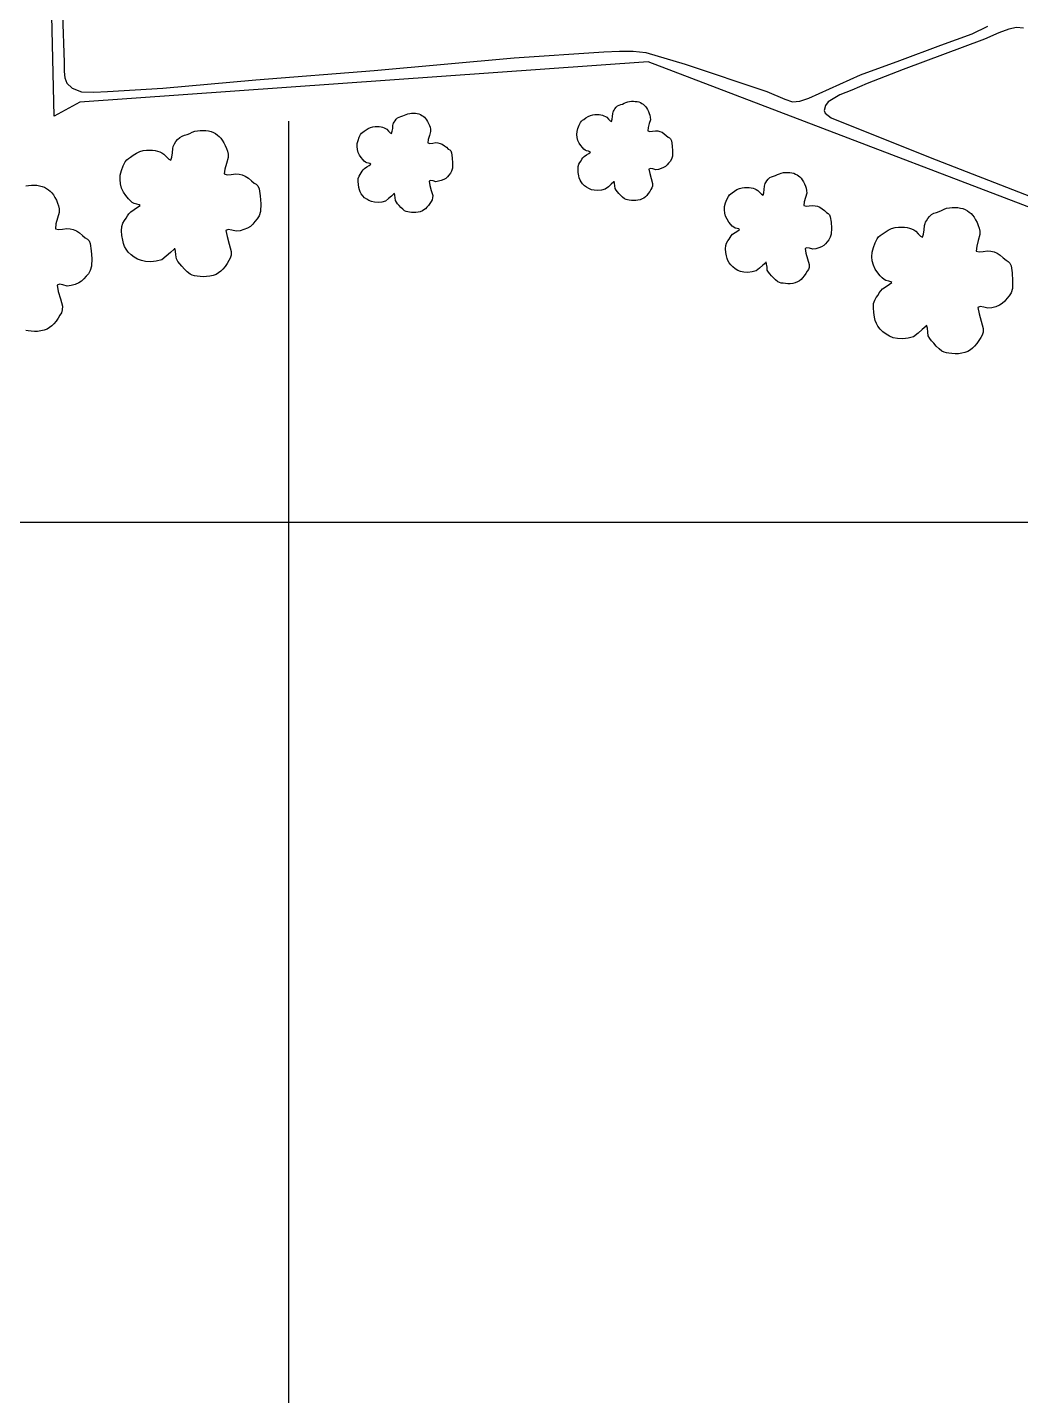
# Model space of a CAD drawing. Header units: millimetres. Extents: x 733975 to 738430, y 7821792 to 7824942.
# Drawn here: x 734922.2 to 735218.3, y 7822539.4 to 7822947.6 of the extents above; entities that cross this region are included whole.
import ezdxf

# ---------------------------------------------------------------- set-up
doc = ezdxf.new("R2010")
doc.units = ezdxf.units.MM
doc.linetypes.add('CONTINUO', pattern=[0])
for name, color, linetype in [('0114001021', 1, 'Continuous'), ('0114001021039', 5, 'Continuous'), ('0114001021040', 5, 'Continuous'), ('MALHA', 8, 'Continuous'), ('MATO', 3, 'Continuous')]:
    doc.layers.add(name, color=color, linetype=linetype)

msp = doc.modelspace()

# ---------------------------------------------------------------- linework, layer by layer
at = {"layer": '0114001021', "ltscale": 80}
msp.add_lwpolyline([(735794.47, 7822666.59), (735721.95, 7822695.39), (735613.36, 7822737.98), (735580.89, 7822751.4), (735551.01, 7822762.97), (735536.47, 7822768.62), (735515.47, 7822776.96), (735482.96, 7822790.27), (735456.27, 7822800.37), (735438.41, 7822807.28), (735429.73, 7822810.96), (735426.7, 7822813.01), (735421.67, 7822814.87), (735265.56, 7822876.83), (735107.3, 7822937.3), (734937.83, 7822925.25), (734930.11, 7822921.11), (734928.44, 7822994), (734925.56, 7823250.4), (734924.65, 7823416.59)], dxfattribs=at)
at = {"layer": '0114001021039', "elevation": 647.47}
msp.add_lwpolyline([(734932.64, 7822951.38), (734933.11, 7822937.11), (734933.14, 7822934.39), (734933.28, 7822932.47), (734933.93, 7822930.9), (734935.51, 7822929.46), (734938.33, 7822928.39), (734941.97, 7822928.21), (734946.03, 7822928.47), (734962.58, 7822929.48), (734990.25, 7822931.94), (735025.56, 7822934.68), (735067.32, 7822938.51), (735094.04, 7822940.3), (735098.72, 7822940.48), (735102.76, 7822940.48), (735106.56, 7822940.08), (735118.29, 7822936.61), (735142.62, 7822928.45), (735148.05, 7822926.15), (735150.28, 7822925.33), (735152.51, 7822925.6), (735155.13, 7822926.44), (735170.61, 7822933.43), (735182.35, 7822937.68), (735194.56, 7822942.23), (735203.89, 7822945.67), (735208.56, 7822947.95)], dxfattribs=at)
at = {"layer": '0114001021040', "elevation": 639.69}
msp.add_lwpolyline([(735219.14, 7822947.36), (735217.09, 7822947.56), (735214.78, 7822947.08), (735211.83, 7822945.9), (735207.52, 7822944.02), (735183.28, 7822934.99), (735172.53, 7822930.82), (735167.99, 7822928.88), (735164.45, 7822927.42), (735160.92, 7822925.35), (735160.19, 7822924.23), (735159.75, 7822922.81), (735160.07, 7822921.99), (735161.88, 7822920.56), (735191.37, 7822908.72), (735221.23, 7822897.14)], dxfattribs=at)
at = {"layer": 'MALHA', "color": 8}
for points in [[(735000, 7822919.64), (735000, 7822459), (735000, 7821941.84)], [(734124.69, 7822800), (735433.02, 7822800)]]:
    msp.add_lwpolyline(points, dxfattribs=at)
at = {"layer": 'MATO', "color": 94, "linetype": 'CONTINUO'}
for points in [[(735097.02, 7822901.49, 0), (735096.24, 7822900.82, 0), (735095.39, 7822900.05, 0), (735094.46, 7822899.34, 0), (735093.38, 7822899.04, 0), (735092.27, 7822898.92, 0), (735091.21, 7822898.96, 0), (735090.35, 7822899.15, 0), (735089.58, 7822899.46, 0), (735088.89, 7822899.87, 0), (735088.25, 7822900.35, 0), (735087.7, 7822900.89, 0), (735087.25, 7822901.48, 0), (735086.94, 7822902.04, 0), (735086.72, 7822902.65, 0), (735086.57, 7822903.33, 0), (735086.42, 7822904.24, 0), (735086.36, 7822905.17, 0), (735086.38, 7822906.07, 0), (735086.61, 7822906.73, 0), (735086.92, 7822907.3, 0), (735087.27, 7822907.79, 0), (735087.53, 7822908.25, 0), (735087.83, 7822908.67, 0), (735088.21, 7822909.07, 0), (735088.92, 7822909.54, 0), (735089.6, 7822909.97, 0), (735090.08, 7822910.34, 0), (735089.87, 7822910.49, 0), (735089.43, 7822910.6, 0), (735088.89, 7822910.72, 0), (735088.51, 7822910.95, 0), (735088.12, 7822911.26, 0), (735087.71, 7822911.69, 0), (735087.21, 7822912.32, 0), (735086.73, 7822913.06, 0), (735086.33, 7822913.87, 0), (735086.12, 7822914.7, 0), (735086.03, 7822915.57, 0), (735086.08, 7822916.46, 0), (735086.33, 7822917.44, 0), (735086.68, 7822918.36, 0), (735087.08, 7822919.16, 0), (735087.38, 7822919.58, 0), (735087.72, 7822919.88, 0), (735088.13, 7822920.13, 0), (735088.71, 7822920.55, 0), (735089.35, 7822920.95, 0), (735090.04, 7822921.3, 0), (735090.72, 7822921.47, 0), (735091.39, 7822921.55, 0), (735092.04, 7822921.57, 0), (735092.62, 7822921.54, 0), (735093.15, 7822921.46, 0), (735093.65, 7822921.34, 0), (735094.08, 7822921.2, 0), (735094.5, 7822921, 0), (735094.91, 7822920.75, 0), (735095.42, 7822920.2, 0), (735095.89, 7822919.73, 0), (735096.3, 7822919.51, 0), (735096.51, 7822920.15, 0), (735096.63, 7822921, 0), (735096.72, 7822921.88, 0), (735096.81, 7822922.27, 0), (735096.92, 7822922.56, 0), (735097.08, 7822922.83, 0), (735097.35, 7822923.28, 0), (735097.7, 7822923.73, 0), (735098.11, 7822924.14, 0), (735098.6, 7822924.37, 0), (735099.12, 7822924.55, 0), (735099.66, 7822924.71, 0), (735100.15, 7822924.95, 0), (735100.65, 7822925.18, 0), (735101.17, 7822925.38, 0), (735101.73, 7822925.48, 0), (735102.3, 7822925.53, 0), (735102.86, 7822925.53, 0), (735103.42, 7822925.5, 0), (735103.96, 7822925.43, 0), (735104.47, 7822925.31, 0), (735104.94, 7822925.12, 0), (735105.37, 7822924.89, 0), (735105.77, 7822924.62, 0), (735106.12, 7822924.32, 0), (735106.44, 7822923.98, 0), (735106.74, 7822923.57, 0), (735107.06, 7822923.06, 0), (735107.34, 7822922.5, 0), (735107.59, 7822921.9, 0), (735107.79, 7822921.36, 0), (735107.9, 7822920.75, 0), (735107.92, 7822920.03, 0), (735107.58, 7822918.85, 0), (735107.27, 7822917.69, 0), (735107.15, 7822916.72, 0), (735107.75, 7822916.55, 0), (735108.57, 7822916.6, 0), (735109.48, 7822916.75, 0), (735110.15, 7822916.68, 0), (735110.78, 7822916.53, 0), (735111.4, 7822916.29, 0), (735112.05, 7822915.86, 0), (735112.66, 7822915.36, 0), (735113.21, 7822914.85, 0), (735113.63, 7822914.62, 0), (735113.97, 7822914.28, 0), (735114.22, 7822913.7, 0), (735114.42, 7822912.27, 0), (735114.52, 7822910.67, 0), (735114.49, 7822909.13, 0), (735114.22, 7822908.26, 0), (735113.83, 7822907.6, 0), (735113.37, 7822907.09, 0), (735112.94, 7822906.56, 0), (735112.45, 7822906.1, 0), (735111.88, 7822905.73, 0), (735111.14, 7822905.43, 0), (735110.34, 7822905.22, 0), (735109.54, 7822905.1, 0), (735108.68, 7822905.33, 0), (735107.96, 7822905.46, 0), (735107.48, 7822905.28, 0), (735107.73, 7822904.01, 0), (735108.16, 7822902.51, 0), (735108.58, 7822901.01, 0), (735108.55, 7822900.25, 0), (735108.37, 7822899.68, 0), (735108.08, 7822899.2, 0), (735107.72, 7822898.58, 0), (735107.3, 7822897.99, 0), (735106.84, 7822897.46, 0), (735106.43, 7822897.03, 0), (735105.98, 7822896.67, 0), (735105.49, 7822896.38, 0), (735104.88, 7822896.15, 0), (735104.23, 7822896, 0), (735103.56, 7822895.9, 0), (735102.89, 7822895.89, 0), (735102.25, 7822895.93, 0), (735101.64, 7822896.02, 0), (735101.15, 7822896.08, 0), (735100.68, 7822896.2, 0), (735100.21, 7822896.43, 0), (735099.65, 7822896.9, 0), (735099.09, 7822897.45, 0), (735098.56, 7822898.04, 0), (735098.12, 7822898.5, 0), (735097.74, 7822898.98, 0), (735097.44, 7822899.5, 0), (735097.36, 7822900.3, 0), (735097.27, 7822901.07, 0), (735097.1, 7822901.71, 0)], [(735031.47, 7822897.92, 0), (735030.69, 7822897.24, 0), (735029.84, 7822896.48, 0), (735028.91, 7822895.77, 0), (735027.82, 7822895.47, 0), (735026.71, 7822895.35, 0), (735025.65, 7822895.39, 0), (735024.79, 7822895.58, 0), (735024.02, 7822895.88, 0), (735023.34, 7822896.29, 0), (735022.7, 7822896.77, 0), (735022.15, 7822897.32, 0), (735021.69, 7822897.91, 0), (735021.38, 7822898.47, 0), (735021.16, 7822899.08, 0), (735021.01, 7822899.76, 0), (735020.87, 7822900.67, 0), (735020.8, 7822901.6, 0), (735020.83, 7822902.49, 0), (735021.05, 7822903.15, 0), (735021.36, 7822903.72, 0), (735021.71, 7822904.22, 0), (735021.98, 7822904.67, 0), (735022.28, 7822905.09, 0), (735022.65, 7822905.5, 0), (735023.37, 7822905.96, 0), (735024.04, 7822906.4, 0), (735024.52, 7822906.77, 0), (735024.31, 7822906.92, 0), (735023.88, 7822907.03, 0), (735023.33, 7822907.15, 0), (735022.95, 7822907.37, 0), (735022.56, 7822907.69, 0), (735022.16, 7822908.12, 0), (735021.65, 7822908.75, 0), (735021.17, 7822909.48, 0), (735020.77, 7822910.29, 0), (735020.56, 7822911.13, 0), (735020.47, 7822912, 0), (735020.52, 7822912.89, 0), (735020.78, 7822913.87, 0), (735021.12, 7822914.79, 0), (735021.52, 7822915.59, 0), (735021.83, 7822916.01, 0), (735022.16, 7822916.31, 0), (735022.57, 7822916.56, 0), (735023.15, 7822916.98, 0), (735023.79, 7822917.38, 0), (735024.48, 7822917.72, 0), (735025.16, 7822917.89, 0), (735025.84, 7822917.98, 0), (735026.49, 7822917.99, 0), (735027.06, 7822917.96, 0), (735027.6, 7822917.89, 0), (735028.09, 7822917.76, 0), (735028.53, 7822917.62, 0), (735028.94, 7822917.43, 0), (735029.36, 7822917.18, 0), (735029.86, 7822916.63, 0), (735030.34, 7822916.16, 0), (735030.75, 7822915.94, 0), (735030.95, 7822916.57, 0), (735031.08, 7822917.43, 0), (735031.16, 7822918.31, 0), (735031.25, 7822918.69, 0), (735031.36, 7822918.99, 0), (735031.52, 7822919.25, 0), (735031.8, 7822919.71, 0), (735032.15, 7822920.16, 0), (735032.56, 7822920.57, 0), (735033.04, 7822920.8, 0), (735033.56, 7822920.98, 0), (735034.1, 7822921.14, 0), (735034.6, 7822921.38, 0), (735035.1, 7822921.61, 0), (735035.61, 7822921.81, 0), (735036.17, 7822921.91, 0), (735036.74, 7822921.96, 0), (735037.31, 7822921.96, 0), (735037.86, 7822921.93, 0), (735038.4, 7822921.86, 0), (735038.91, 7822921.73, 0), (735039.38, 7822921.55, 0), (735039.82, 7822921.32, 0), (735040.22, 7822921.04, 0), (735040.57, 7822920.75, 0), (735040.89, 7822920.4, 0), (735041.18, 7822920, 0), (735041.5, 7822919.49, 0), (735041.79, 7822918.92, 0), (735042.03, 7822918.32, 0), (735042.23, 7822917.79, 0), (735042.35, 7822917.18, 0), (735042.36, 7822916.46, 0), (735042.02, 7822915.28, 0), (735041.71, 7822914.11, 0), (735041.59, 7822913.14, 0), (735042.2, 7822912.97, 0), (735043.02, 7822913.03, 0), (735043.92, 7822913.18, 0), (735044.59, 7822913.1, 0), (735045.23, 7822912.95, 0), (735045.84, 7822912.72, 0), (735046.49, 7822912.28, 0), (735047.11, 7822911.79, 0), (735047.65, 7822911.28, 0), (735048.08, 7822911.05, 0), (735048.41, 7822910.71, 0), (735048.66, 7822910.13, 0), (735048.87, 7822908.69, 0), (735048.96, 7822907.1, 0), (735048.93, 7822905.56, 0), (735048.66, 7822904.69, 0), (735048.28, 7822904.03, 0), (735047.81, 7822903.52, 0), (735047.38, 7822902.98, 0), (735046.89, 7822902.53, 0), (735046.32, 7822902.15, 0), (735045.58, 7822901.86, 0), (735044.79, 7822901.65, 0), (735043.98, 7822901.53, 0), (735043.12, 7822901.76, 0), (735042.4, 7822901.88, 0), (735041.93, 7822901.71, 0), (735042.18, 7822900.44, 0), (735042.6, 7822898.93, 0), (735043.02, 7822897.44, 0), (735042.99, 7822896.68, 0), (735042.81, 7822896.1, 0), (735042.52, 7822895.62, 0), (735042.16, 7822895.01, 0), (735041.74, 7822894.42, 0), (735041.29, 7822893.89, 0), (735040.87, 7822893.45, 0), (735040.42, 7822893.1, 0), (735039.93, 7822892.8, 0), (735039.32, 7822892.58, 0), (735038.67, 7822892.42, 0), (735038, 7822892.33, 0), (735037.34, 7822892.32, 0), (735036.69, 7822892.36, 0), (735036.09, 7822892.45, 0), (735035.59, 7822892.5, 0), (735035.12, 7822892.63, 0), (735034.65, 7822892.85, 0), (735034.09, 7822893.32, 0), (735033.53, 7822893.88, 0), (735033.01, 7822894.47, 0), (735032.56, 7822894.93, 0), (735032.19, 7822895.4, 0), (735031.89, 7822895.93, 0), (735031.8, 7822896.72, 0), (735031.72, 7822897.5, 0), (735031.55, 7822898.14, 0)], [(734965.96, 7822881.43, 0), (734964.82, 7822880.44, 0), (734963.56, 7822879.31, 0), (734962.2, 7822878.26, 0), (734960.6, 7822877.82, 0), (734958.97, 7822877.65, 0), (734957.41, 7822877.71, 0), (734956.14, 7822877.98, 0), (734955.01, 7822878.44, 0), (734954, 7822879.04, 0), (734953.06, 7822879.75, 0), (734952.25, 7822880.55, 0), (734951.58, 7822881.41, 0), (734951.12, 7822882.24, 0), (734950.8, 7822883.13, 0), (734950.58, 7822884.14, 0), (734950.36, 7822885.47, 0), (734950.26, 7822886.85, 0), (734950.31, 7822888.16, 0), (734950.64, 7822889.13, 0), (734951.1, 7822889.97, 0), (734951.61, 7822890.7, 0), (734952, 7822891.37, 0), (734952.44, 7822891.99, 0), (734952.99, 7822892.58, 0), (734954.04, 7822893.27, 0), (734955.04, 7822893.91, 0), (734955.74, 7822894.45, 0), (734955.44, 7822894.68, 0), (734954.8, 7822894.84, 0), (734953.99, 7822895.01, 0), (734953.43, 7822895.35, 0), (734952.86, 7822895.81, 0), (734952.26, 7822896.44, 0), (734951.52, 7822897.37, 0), (734950.82, 7822898.45, 0), (734950.23, 7822899.64, 0), (734949.91, 7822900.87, 0), (734949.79, 7822902.15, 0), (734949.86, 7822903.46, 0), (734950.23, 7822904.9, 0), (734950.74, 7822906.26, 0), (734951.33, 7822907.44, 0), (734951.77, 7822908.05, 0), (734952.27, 7822908.49, 0), (734952.87, 7822908.86, 0), (734953.72, 7822909.48, 0), (734954.67, 7822910.07, 0), (734955.68, 7822910.58, 0), (734956.69, 7822910.83, 0), (734957.68, 7822910.95, 0), (734958.63, 7822910.97, 0), (734959.48, 7822910.93, 0), (734960.27, 7822910.82, 0), (734960.99, 7822910.64, 0), (734961.64, 7822910.43, 0), (734962.25, 7822910.15, 0), (734962.86, 7822909.77, 0), (734963.6, 7822908.96, 0), (734964.3, 7822908.28, 0), (734964.91, 7822907.95, 0), (734965.2, 7822908.89, 0), (734965.39, 7822910.14, 0), (734965.52, 7822911.44, 0), (734965.65, 7822912, 0), (734965.81, 7822912.44, 0), (734966.04, 7822912.83, 0), (734966.45, 7822913.5, 0), (734966.96, 7822914.16, 0), (734967.57, 7822914.76, 0), (734968.28, 7822915.1, 0), (734969.05, 7822915.37, 0), (734969.84, 7822915.6, 0), (734970.57, 7822915.96, 0), (734971.31, 7822916.3, 0), (734972.06, 7822916.58, 0), (734972.89, 7822916.74, 0), (734973.72, 7822916.81, 0), (734974.56, 7822916.81, 0), (734975.38, 7822916.77, 0), (734976.17, 7822916.66, 0), (734976.92, 7822916.48, 0), (734977.61, 7822916.21, 0), (734978.25, 7822915.87, 0), (734978.84, 7822915.46, 0), (734979.36, 7822915.03, 0), (734979.83, 7822914.52, 0), (734980.27, 7822913.92, 0), (734980.73, 7822913.17, 0), (734981.15, 7822912.34, 0), (734981.51, 7822911.46, 0), (734981.8, 7822910.67, 0), (734981.98, 7822909.78, 0), (734982, 7822908.72, 0), (734981.5, 7822906.98, 0), (734981.05, 7822905.26, 0), (734980.87, 7822903.84, 0), (734981.76, 7822903.58, 0), (734982.96, 7822903.67, 0), (734984.29, 7822903.89, 0), (734985.28, 7822903.78, 0), (734986.22, 7822903.56, 0), (734987.12, 7822903.21, 0), (734988.08, 7822902.57, 0), (734988.98, 7822901.84, 0), (734989.79, 7822901.09, 0), (734990.41, 7822900.75, 0), (734990.9, 7822900.26, 0), (734991.27, 7822899.4, 0), (734991.57, 7822897.29, 0), (734991.72, 7822894.94, 0), (734991.67, 7822892.68, 0), (734991.27, 7822891.39, 0), (734990.7, 7822890.42, 0), (734990.02, 7822889.67, 0), (734989.39, 7822888.88, 0), (734988.66, 7822888.21, 0), (734987.83, 7822887.66, 0), (734986.74, 7822887.23, 0), (734985.57, 7822886.92, 0), (734984.38, 7822886.74, 0), (734983.12, 7822887.08, 0), (734982.06, 7822887.26, 0), (734981.36, 7822887.01, 0), (734981.73, 7822885.14, 0), (734982.35, 7822882.92, 0), (734982.97, 7822880.73, 0), (734982.93, 7822879.61, 0), (734982.66, 7822878.76, 0), (734982.23, 7822878.05, 0), (734981.7, 7822877.14, 0), (734981.09, 7822876.28, 0), (734980.42, 7822875.49, 0), (734979.81, 7822874.86, 0), (734979.15, 7822874.33, 0), (734978.42, 7822873.9, 0), (734977.52, 7822873.57, 0), (734976.57, 7822873.34, 0), (734975.58, 7822873.21, 0), (734974.6, 7822873.19, 0), (734973.66, 7822873.25, 0), (734972.76, 7822873.38, 0), (734972.03, 7822873.46, 0), (734971.34, 7822873.64, 0), (734970.65, 7822873.97, 0), (734969.83, 7822874.67, 0), (734969.01, 7822875.49, 0), (734968.23, 7822876.35, 0), (734967.58, 7822877.03, 0), (734967.02, 7822877.73, 0), (734966.58, 7822878.5, 0), (734966.46, 7822879.67, 0), (734966.33, 7822880.81, 0), (734966.08, 7822881.75, 0)], [(735142.32, 7822877.36, 0), (735141.45, 7822876.61, 0), (735140.49, 7822875.76, 0), (735139.45, 7822874.96, 0), (735138.24, 7822874.62, 0), (735137, 7822874.49, 0), (735135.81, 7822874.54, 0), (735134.84, 7822874.75, 0), (735133.98, 7822875.09, 0), (735133.21, 7822875.55, 0), (735132.5, 7822876.09, 0), (735131.88, 7822876.7, 0), (735131.37, 7822877.36, 0), (735131.02, 7822877.98, 0), (735130.78, 7822878.66, 0), (735130.61, 7822879.43, 0), (735130.45, 7822880.45, 0), (735130.37, 7822881.49, 0), (735130.41, 7822882.49, 0), (735130.66, 7822883.23, 0), (735131.01, 7822883.87, 0), (735131.4, 7822884.43, 0), (735131.69, 7822884.93, 0), (735132.03, 7822885.4, 0), (735132.45, 7822885.86, 0), (735133.25, 7822886.38, 0), (735134, 7822886.87, 0), (735134.54, 7822887.28, 0), (735134.31, 7822887.45, 0), (735133.82, 7822887.57, 0), (735133.21, 7822887.7, 0), (735132.78, 7822887.96, 0), (735132.35, 7822888.31, 0), (735131.89, 7822888.79, 0), (735131.33, 7822889.5, 0), (735130.79, 7822890.32, 0), (735130.34, 7822891.23, 0), (735130.1, 7822892.16, 0), (735130.01, 7822893.14, 0), (735130.07, 7822894.14, 0), (735130.35, 7822895.23, 0), (735130.74, 7822896.27, 0), (735131.18, 7822897.16, 0), (735131.52, 7822897.63, 0), (735131.9, 7822897.96, 0), (735132.36, 7822898.24, 0), (735133, 7822898.72, 0), (735133.73, 7822899.17, 0), (735134.5, 7822899.55, 0), (735135.26, 7822899.74, 0), (735136.02, 7822899.84, 0), (735136.74, 7822899.85, 0), (735137.39, 7822899.82, 0), (735137.99, 7822899.73, 0), (735138.54, 7822899.6, 0), (735139.03, 7822899.44, 0), (735139.5, 7822899.22, 0), (735139.96, 7822898.94, 0), (735140.52, 7822898.32, 0), (735141.06, 7822897.8, 0), (735141.52, 7822897.55, 0), (735141.74, 7822898.26, 0), (735141.89, 7822899.22, 0), (735141.98, 7822900.2, 0), (735142.08, 7822900.64, 0), (735142.2, 7822900.97, 0), (735142.38, 7822901.27, 0), (735142.69, 7822901.77, 0), (735143.08, 7822902.28, 0), (735143.54, 7822902.74, 0), (735144.09, 7822903, 0), (735144.67, 7822903.2, 0), (735145.27, 7822903.37, 0), (735145.83, 7822903.64, 0), (735146.39, 7822903.9, 0), (735146.96, 7822904.12, 0), (735147.59, 7822904.24, 0), (735148.23, 7822904.29, 0), (735148.86, 7822904.3, 0), (735149.49, 7822904.26, 0), (735150.09, 7822904.18, 0), (735150.66, 7822904.04, 0), (735151.19, 7822903.83, 0), (735151.67, 7822903.58, 0), (735152.12, 7822903.27, 0), (735152.51, 7822902.94, 0), (735152.87, 7822902.55, 0), (735153.21, 7822902.1, 0), (735153.56, 7822901.53, 0), (735153.88, 7822900.9, 0), (735154.16, 7822900.22, 0), (735154.38, 7822899.62, 0), (735154.51, 7822898.94, 0), (735154.53, 7822898.14, 0), (735154.14, 7822896.81, 0), (735153.8, 7822895.51, 0), (735153.66, 7822894.42, 0), (735154.34, 7822894.23, 0), (735155.26, 7822894.3, 0), (735156.27, 7822894.46, 0), (735157.02, 7822894.38, 0), (735157.73, 7822894.21, 0), (735158.42, 7822893.94, 0), (735159.15, 7822893.46, 0), (735159.84, 7822892.9, 0), (735160.45, 7822892.33, 0), (735160.92, 7822892.07, 0), (735161.3, 7822891.7, 0), (735161.58, 7822891.05, 0), (735161.81, 7822889.44, 0), (735161.92, 7822887.65, 0), (735161.88, 7822885.93, 0), (735161.58, 7822884.95, 0), (735161.15, 7822884.21, 0), (735160.63, 7822883.64, 0), (735160.15, 7822883.04, 0), (735159.6, 7822882.53, 0), (735158.96, 7822882.11, 0), (735158.13, 7822881.78, 0), (735157.24, 7822881.55, 0), (735156.34, 7822881.41, 0), (735155.38, 7822881.67, 0), (735154.57, 7822881.81, 0), (735154.04, 7822881.61, 0), (735154.32, 7822880.19, 0), (735154.79, 7822878.5, 0), (735155.27, 7822876.83, 0), (735155.23, 7822875.98, 0), (735155.03, 7822875.33, 0), (735154.7, 7822874.8, 0), (735154.3, 7822874.11, 0), (735153.83, 7822873.45, 0), (735153.32, 7822872.85, 0), (735152.86, 7822872.37, 0), (735152.35, 7822871.97, 0), (735151.8, 7822871.64, 0), (735151.12, 7822871.39, 0), (735150.39, 7822871.21, 0), (735149.64, 7822871.11, 0), (735148.9, 7822871.1, 0), (735148.18, 7822871.14, 0), (735147.5, 7822871.24, 0), (735146.94, 7822871.3, 0), (735146.41, 7822871.44, 0), (735145.89, 7822871.69, 0), (735145.26, 7822872.22, 0), (735144.64, 7822872.85, 0), (735144.05, 7822873.5, 0), (735143.55, 7822874.02, 0), (735143.13, 7822874.55, 0), (735142.79, 7822875.14, 0), (735142.7, 7822876.03, 0), (735142.6, 7822876.9, 0), (735142.41, 7822877.61, 0)], [(734921.7, 7822900.26, 0), (734922.52, 7822900.41, 0), (734923.36, 7822900.49, 0), (734924.2, 7822900.49, 0), (734925.01, 7822900.45, 0), (734925.8, 7822900.33, 0), (734926.56, 7822900.15, 0), (734927.25, 7822899.88, 0), (734927.89, 7822899.54, 0), (734928.48, 7822899.14, 0), (734928.99, 7822898.7, 0), (734929.46, 7822898.2, 0), (734929.9, 7822897.6, 0), (734930.37, 7822896.85, 0), (734930.79, 7822896.02, 0), (734931.15, 7822895.14, 0), (734931.44, 7822894.35, 0), (734931.61, 7822893.45, 0), (734931.64, 7822892.39, 0), (734931.13, 7822890.66, 0), (734930.68, 7822888.94, 0), (734930.5, 7822887.51, 0), (734931.39, 7822887.26, 0), (734932.6, 7822887.35, 0), (734933.92, 7822887.56, 0), (734934.91, 7822887.45, 0), (734935.85, 7822887.24, 0), (734936.76, 7822886.88, 0), (734937.71, 7822886.25, 0), (734938.62, 7822885.52, 0), (734939.42, 7822884.77, 0), (734940.04, 7822884.43, 0), (734940.54, 7822883.93, 0), (734940.9, 7822883.08, 0), (734941.21, 7822880.96, 0), (734941.35, 7822878.61, 0), (734941.3, 7822876.35, 0), (734940.91, 7822875.07, 0), (734940.34, 7822874.1, 0), (734939.66, 7822873.34, 0), (734939.02, 7822872.56, 0), (734938.3, 7822871.89, 0), (734937.47, 7822871.34, 0), (734936.37, 7822870.91, 0), (734935.2, 7822870.6, 0), (734934.02, 7822870.42, 0), (734932.75, 7822870.76, 0), (734931.69, 7822870.94, 0), (734930.99, 7822870.68, 0), (734931.36, 7822868.82, 0), (734931.99, 7822866.6, 0), (734932.61, 7822864.4, 0), (734932.56, 7822863.28, 0), (734932.3, 7822862.43, 0), (734931.87, 7822861.73, 0), (734931.34, 7822860.82, 0), (734930.72, 7822859.96, 0), (734930.05, 7822859.17, 0), (734929.44, 7822858.54, 0), (734928.78, 7822858.01, 0), (734928.06, 7822857.58, 0), (734927.16, 7822857.25, 0), (734926.2, 7822857.02, 0), (734925.21, 7822856.88, 0), (734924.24, 7822856.86, 0), (734923.29, 7822856.93, 0), (734922.4, 7822857.05, 0), (734921.67, 7822857.14, 0)], [(735190.15, 7822858.44, 0), (735189.01, 7822857.45, 0), (735187.75, 7822856.33, 0), (735186.38, 7822855.28, 0), (735184.78, 7822854.84, 0), (735183.16, 7822854.67, 0), (735181.6, 7822854.73, 0), (735180.33, 7822855, 0), (735179.19, 7822855.45, 0), (735178.19, 7822856.05, 0), (735177.25, 7822856.76, 0), (735176.43, 7822857.56, 0), (735175.76, 7822858.43, 0), (735175.31, 7822859.25, 0), (735174.98, 7822860.15, 0), (735174.77, 7822861.16, 0), (735174.55, 7822862.49, 0), (735174.45, 7822863.87, 0), (735174.49, 7822865.18, 0), (735174.83, 7822866.15, 0), (735175.28, 7822866.99, 0), (735175.8, 7822867.72, 0), (735176.19, 7822868.39, 0), (735176.63, 7822869.01, 0), (735177.18, 7822869.6, 0), (735178.23, 7822870.29, 0), (735179.22, 7822870.93, 0), (735179.93, 7822871.47, 0), (735179.62, 7822871.69, 0), (735178.98, 7822871.85, 0), (735178.18, 7822872.03, 0), (735177.62, 7822872.36, 0), (735177.04, 7822872.83, 0), (735176.45, 7822873.46, 0), (735175.71, 7822874.38, 0), (735175, 7822875.47, 0), (735174.41, 7822876.66, 0), (735174.1, 7822877.89, 0), (735173.97, 7822879.17, 0), (735174.05, 7822880.48, 0), (735174.42, 7822881.92, 0), (735174.93, 7822883.28, 0), (735175.52, 7822884.45, 0), (735175.96, 7822885.07, 0), (735176.46, 7822885.51, 0), (735177.06, 7822885.88, 0), (735177.91, 7822886.5, 0), (735178.86, 7822887.09, 0), (735179.87, 7822887.6, 0), (735180.87, 7822887.85, 0), (735181.87, 7822887.97, 0), (735182.82, 7822887.99, 0), (735183.67, 7822887.95, 0), (735184.46, 7822887.83, 0), (735185.18, 7822887.65, 0), (735185.83, 7822887.45, 0), (735186.44, 7822887.16, 0), (735187.05, 7822886.79, 0), (735187.79, 7822885.98, 0), (735188.49, 7822885.29, 0), (735189.09, 7822884.96, 0), (735189.39, 7822885.9, 0), (735189.58, 7822887.16, 0), (735189.71, 7822888.45, 0), (735189.84, 7822889.02, 0), (735190, 7822889.45, 0), (735190.23, 7822889.85, 0), (735190.64, 7822890.51, 0), (735191.15, 7822891.18, 0), (735191.76, 7822891.78, 0), (735192.47, 7822892.12, 0), (735193.24, 7822892.38, 0), (735194.03, 7822892.62, 0), (735194.76, 7822892.97, 0), (735195.5, 7822893.31, 0), (735196.25, 7822893.6, 0), (735197.07, 7822893.75, 0), (735197.91, 7822893.83, 0), (735198.75, 7822893.83, 0), (735199.57, 7822893.79, 0), (735200.36, 7822893.68, 0), (735201.11, 7822893.49, 0), (735201.8, 7822893.22, 0), (735202.44, 7822892.88, 0), (735203.03, 7822892.48, 0), (735203.54, 7822892.04, 0), (735204.01, 7822891.54, 0), (735204.45, 7822890.94, 0), (735204.92, 7822890.19, 0), (735205.34, 7822889.36, 0), (735205.7, 7822888.48, 0), (735205.99, 7822887.69, 0), (735206.16, 7822886.8, 0), (735206.19, 7822885.74, 0), (735205.69, 7822884, 0), (735205.23, 7822882.28, 0), (735205.06, 7822880.85, 0), (735205.94, 7822880.6, 0), (735207.15, 7822880.69, 0), (735208.48, 7822880.9, 0), (735209.47, 7822880.79, 0), (735210.4, 7822880.58, 0), (735211.31, 7822880.22, 0), (735212.27, 7822879.59, 0), (735213.17, 7822878.86, 0), (735213.98, 7822878.11, 0), (735214.6, 7822877.77, 0), (735215.09, 7822877.27, 0), (735215.46, 7822876.42, 0), (735215.76, 7822874.31, 0), (735215.9, 7822871.96, 0), (735215.86, 7822869.69, 0), (735215.46, 7822868.41, 0), (735214.89, 7822867.44, 0), (735214.21, 7822866.68, 0), (735213.57, 7822865.9, 0), (735212.85, 7822865.23, 0), (735212.02, 7822864.68, 0), (735210.93, 7822864.25, 0), (735209.76, 7822863.94, 0), (735208.57, 7822863.76, 0), (735207.31, 7822864.1, 0), (735206.25, 7822864.28, 0), (735205.55, 7822864.02, 0), (735205.92, 7822862.16, 0), (735206.54, 7822859.94, 0), (735207.16, 7822857.74, 0), (735207.11, 7822856.62, 0), (735206.85, 7822855.77, 0), (735206.42, 7822855.07, 0), (735205.89, 7822854.16, 0), (735205.28, 7822853.3, 0), (735204.61, 7822852.51, 0), (735203.99, 7822851.88, 0), (735203.34, 7822851.35, 0), (735202.61, 7822850.92, 0), (735201.71, 7822850.59, 0), (735200.75, 7822850.36, 0), (735199.77, 7822850.22, 0), (735198.79, 7822850.2, 0), (735197.85, 7822850.27, 0), (735196.95, 7822850.39, 0), (735196.22, 7822850.48, 0), (735195.53, 7822850.66, 0), (735194.84, 7822850.99, 0), (735194.01, 7822851.69, 0), (735193.19, 7822852.5, 0), (735192.42, 7822853.37, 0), (735191.77, 7822854.04, 0), (735191.21, 7822854.74, 0), (735190.77, 7822855.51, 0), (735190.65, 7822856.69, 0), (735190.52, 7822857.83, 0), (735190.27, 7822858.77, 0)]]:
    msp.add_polyline3d(points, dxfattribs=at)

doc.saveas('drawing.dxf')
